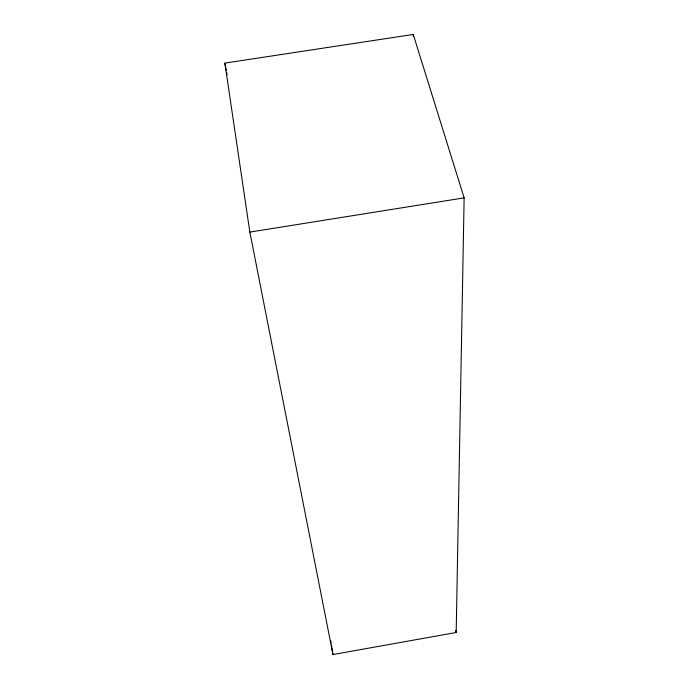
<?xml version="1.0" encoding="UTF-8"?>
<svg xmlns="http://www.w3.org/2000/svg" width="689" height="689" viewBox="0 0 689 689"><rect width="100%" height="100%" fill="white"/><g stroke="black" fill="none" stroke-linecap="round" stroke-linejoin="round"><path stroke-width="1.03" d="M456.178 632.493L464.136 197.864L413.236 34.45L224.864 63.112L249.849 232.098L332.968 654.55L456.178 632.493L455.696 630.401M249.849 232.098L464.136 197.864M224.864 63.112L226.268 70.502M226.672 72.621L227.069 74.731M330.78 640.839L331.116 642.949M331.452 645.059L332.968 654.55M413.236 34.45L413.297 36.603"/></g></svg>
